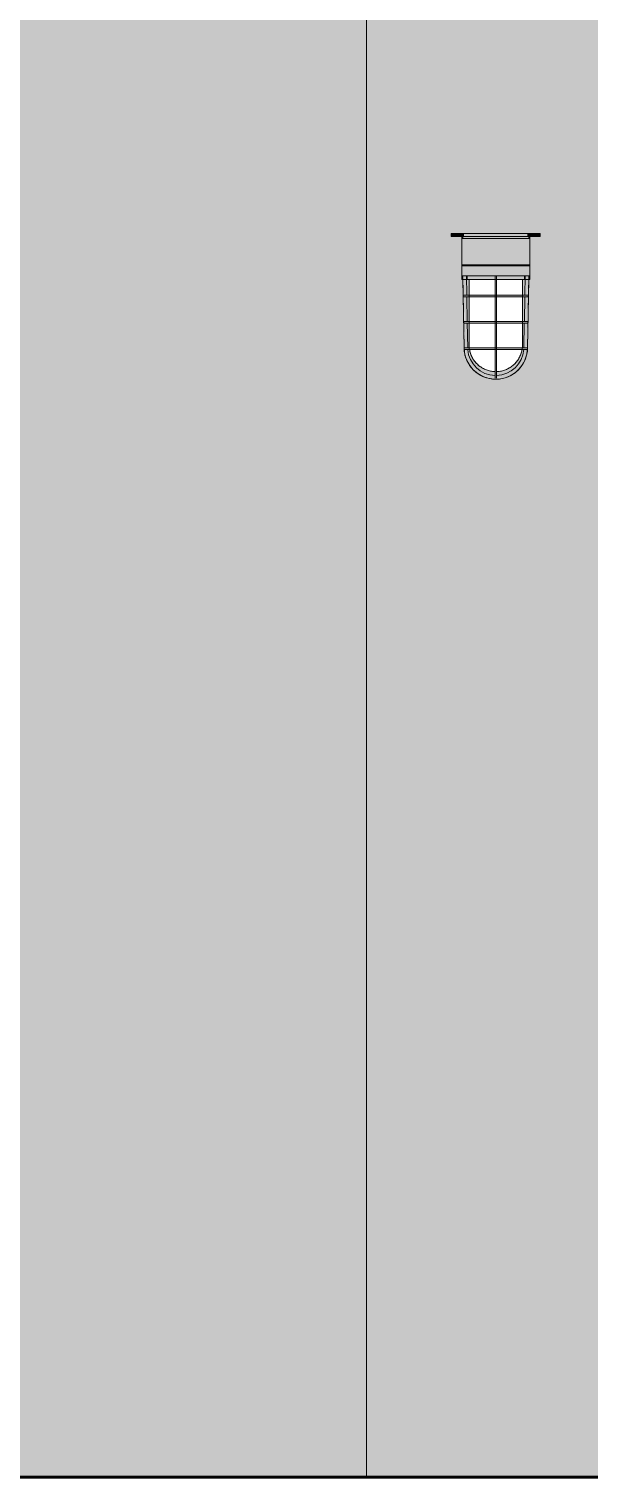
# Model space of a CAD drawing. Header units: inches. Extents: x -3547 to 1646, y 123 to 485.
# Drawn here: x -2796.6 to -2762, y 136 to 225.4 of the extents above; entities that cross this region are included whole.
import ezdxf

# ---------------------------------------------------------------- set-up
doc = ezdxf.new("R2010")
doc.units = ezdxf.units.IN
doc.header["$MEASUREMENT"] = 0
doc.linetypes.add('Grid Line 1_2_', pattern=[0.875, 0.5, -0.125, 0.125, -0.125])
for name, color, linetype, lineweight in [('0-1', 7, 'Continuous', 5), ('A-FLOR-2', 250, 'Continuous', 60), ('A-FLOR-LEVL-1', 51, 'Grid Line 1_2_', 9), ('E-LITE-EQPM', 33, 'Continuous', 9), ('I-WALL', 2, 'Continuous', 18), ('I-WALL-1', 2, 'Continuous', 5)]:
    doc.layers.add(name, color=color, linetype=linetype, lineweight=lineweight)

# ---------------------------------------------------------------- blocks, each defined once
blk = doc.blocks.new('CTR - 1st Phase - Shell_rvt-1-INTERIOR ELEVATION - CORRIDOR WEST _202_W_ - 2ND FLOOR - EAST WALL')
at = {"layer": 'A-FLOR-2'}
blk.add_line((-2448.735, 136), (-3498.932, 136), dxfattribs=at)
blk = doc.blocks.new('Lighting-Flood-Cooper-All-Pro-VT1730-LED - Lighting-Flood-Cooper-All-Pro-VT1730-LED-2281438-INTERIOR ELEVATION - CORRIDOR WEST _202_W_ - 2ND FLOOR - EAST WALL')
at = {"layer": 'E-LITE-EQPM'}
for points in [[(-2770.281, 212.562), (-2770.281, 212.75), (-2770.472, 212.75), (-2770.457, 212.562), (-2770.338, 212.562)], [(-2770.281, 212.562), (-2770.072, 212.562), (-2770.072, 212.75), (-2770.281, 212.75)], [(-2769.824, 212.562), (-2769.709, 212.562), (-2769.724, 212.75), (-2770.072, 212.75), (-2770.072, 212.562), (-2769.927, 212.562)], [(-2765.967, 212.562), (-2765.738, 212.562), (-2765.749, 212.75), (-2769.709, 212.75), (-2769.699, 212.562), (-2766.056, 212.562)], [(-2765.738, 212.562), (-2765.375, 212.562), (-2765.375, 212.75), (-2765.738, 212.75)], [(-2765.273, 212.562), (-2765.167, 212.562), (-2765.167, 212.75), (-2765.375, 212.75), (-2765.375, 212.562)], [(-2764.976, 212.562), (-2764.99, 212.75), (-2765.167, 212.75), (-2765.167, 212.562), (-2764.99, 212.562)], [(-2769.824, 210.812), (-2765.624, 210.812), (-2765.624, 212.437), (-2769.824, 212.437), (-2769.824, 211.276)], [(-2766.056, 212.437), (-2765.686, 212.437), (-2765.686, 212.562), (-2769.761, 212.562), (-2769.761, 212.437), (-2766.123, 212.437)], [(-2769.72, 210.125), (-2765.624, 210.125), (-2765.624, 210.75), (-2769.824, 210.75), (-2769.824, 210.125)], [(-2765.86, 210.75), (-2765.655, 210.75), (-2765.655, 210.812), (-2769.792, 210.812), (-2769.792, 210.75), (-2766.056, 210.75)], [(-2769.683, 205.678), (-2769.639, 205.69), (-2769.738, 210.125), (-2769.76, 210.125), (-2769.707, 207.069), (-2769.7, 206.627), (-2769.683, 205.679)], [(-2765.765, 205.678), (-2765.717, 208.652), (-2765.703, 209.176), (-2765.7, 210.125), (-2765.731, 210.125), (-2765.787, 205.679), (-2765.77, 205.679)], [(-2769.457, 207.221), (-2767.771, 207.242), (-2767.756, 207.257), (-2767.724, 207.265), (-2767.677, 207.245), (-2767.677, 207.221), (-2765.763, 207.24), (-2765.79, 207.315), (-2767.677, 207.294), (-2767.724, 207.27), (-2767.764, 207.289), (-2767.771, 207.315), (-2769.67, 207.311), (-2769.684, 207.24), (-2769.475, 207.221)], [(-2767.668, 203.752), (-2767.613, 203.765), (-2767.408, 203.776), (-2766.866, 203.952), (-2766.541, 204.158), (-2766.375, 204.289), (-2766.056, 204.682), (-2765.897, 205.022), (-2765.842, 205.157), (-2765.787, 205.449), (-2765.79, 205.679), (-2765.798, 205.664), (-2765.816, 205.613), (-2765.827, 205.606), (-2766.034, 204.828), (-2766.541, 204.206), (-2767.302, 203.844), (-2767.706, 203.826), (-2767.706, 203.77), (-2767.733, 203.776), (-2767.771, 203.844), (-2768.145, 203.844), (-2768.907, 204.206), (-2769.439, 204.86), (-2769.641, 205.613), (-2769.652, 205.626), (-2769.67, 205.679), (-2769.677, 205.679), (-2769.632, 205.283), (-2769.606, 205.157), (-2769.381, 204.662), (-2769.135, 204.363), (-2768.977, 204.206), (-2768.526, 203.925), (-2768.109, 203.797), (-2767.925, 203.762), (-2767.689, 203.753)], [(-2769.543, 205.596), (-2767.77, 205.6), (-2767.747, 205.639), (-2767.699, 205.637), (-2767.681, 205.624), (-2767.677, 205.596), (-2765.794, 205.615), (-2765.821, 205.69), (-2767.682, 205.67), (-2767.731, 205.645), (-2767.758, 205.673), (-2767.771, 205.69), (-2769.647, 205.669), (-2769.65, 205.615), (-2769.564, 205.6)]]:
    blk.add_hatch(color=256, dxfattribs=at).paths.add_polyline_path(points, flags=0)
h = blk.add_hatch(color=256, dxfattribs=at)
h.paths.add_polyline_path([(-2767.771, 203.844), (-2767.781, 203.994), (-2768.593, 204.217), (-2769.224, 204.86), (-2769.455, 205.596), (-2769.619, 205.596), (-2769.439, 204.86), (-2768.906, 204.206), (-2768.109, 203.844)], flags=0)
h.paths.add_polyline_path([(-2767.302, 203.844), (-2766.541, 204.206), (-2766.009, 204.86), (-2765.825, 205.612), (-2766.015, 205.594), (-2766.232, 204.828), (-2766.866, 204.206), (-2767.677, 203.991), (-2767.677, 203.844)], flags=0)
h.paths.add_polyline_path([(-2765.809, 205.686), (-2765.781, 207.237), (-2765.924, 207.221), (-2765.963, 207.221), (-2765.99, 205.69), (-2765.809, 205.686)], flags=0)
h.paths.add_polyline_path([(-2769.639, 205.686), (-2769.555, 205.69), (-2769.458, 205.69), (-2769.484, 207.221), (-2769.666, 207.221), (-2769.639, 205.69)], flags=0)
h.paths.add_polyline_path([(-2765.78, 207.312), (-2765.753, 208.861), (-2765.898, 208.846), (-2765.935, 208.846), (-2765.962, 207.315), (-2765.79, 207.315)], flags=0)
h.paths.add_polyline_path([(-2769.667, 207.312), (-2769.585, 207.315), (-2769.486, 207.321), (-2769.513, 208.846), (-2769.694, 208.846), (-2769.667, 207.315)], flags=0)
h.paths.add_polyline_path([(-2765.752, 208.937), (-2765.731, 210.125), (-2765.913, 210.125), (-2765.933, 208.94), (-2765.762, 208.94)], flags=0)
h.paths.add_polyline_path([(-2769.696, 208.937), (-2769.613, 208.94), (-2769.514, 208.94), (-2769.535, 210.125), (-2769.716, 210.125), (-2769.696, 208.94)], flags=0)
h = blk.add_hatch(color=256, dxfattribs=at)
h.paths.add_polyline_path([(-2769.374, 209.899), (-2767.768, 209.899), (-2767.771, 210.125), (-2769.492, 210.125), (-2769.492, 209.899), (-2769.457, 209.899)], flags=0)
h.paths.add_polyline_path([(-2765.99, 209.899), (-2765.956, 209.899), (-2765.956, 210.125), (-2767.688, 210.107), (-2767.677, 209.899), (-2766.056, 209.899)], flags=0)
h = blk.add_hatch(color=256, dxfattribs=at)
h.paths.add_polyline_path([(-2767.724, 205.678), (-2767.688, 205.69), (-2767.677, 206.235), (-2767.696, 207.261), (-2767.74, 207.265), (-2767.771, 207.242), (-2767.75, 205.679), (-2767.729, 205.678)], flags=0)
h.paths.add_polyline_path([(-2767.733, 207.27), (-2767.684, 207.286), (-2767.677, 207.321), (-2767.699, 208.89), (-2767.691, 208.906), (-2767.677, 208.94), (-2767.697, 210.125), (-2767.759, 210.125), (-2767.771, 209.36), (-2767.751, 208.905), (-2767.754, 208.881), (-2767.771, 208.846), (-2767.749, 207.274), (-2767.74, 207.272)], flags=0)
h = blk.add_hatch(color=256, dxfattribs=at)
h.paths.add_polyline_path([(-2769.49, 208.846), (-2767.771, 208.85), (-2767.752, 208.882), (-2767.751, 208.905), (-2767.771, 208.94), (-2769.703, 208.925), (-2769.712, 208.864), (-2769.5, 208.846)], flags=0)
h.paths.add_polyline_path([(-2766.056, 208.846), (-2765.735, 208.864), (-2765.762, 208.94), (-2767.677, 208.919), (-2767.69, 208.882), (-2767.616, 208.846), (-2766.074, 208.846)], flags=0)
h = blk.add_hatch(color=256, dxfattribs=at)
h.paths.add_polyline_path([(-2767.729, 203.762), (-2767.689, 203.776), (-2767.691, 203.835), (-2767.677, 203.844), (-2767.697, 205.636), (-2767.749, 205.639), (-2767.756, 205.631), (-2767.77, 205.596), (-2767.771, 203.844), (-2767.748, 203.826), (-2767.729, 203.764)], flags=0)
h.paths.add_polyline_path([(-2767.724, 205.644), (-2767.682, 205.673), (-2767.697, 205.679), (-2767.758, 205.659), (-2767.724, 205.645)], flags=0)
for p, q in [((-2770.474, 212.75), (-2770.474, 212.562)), ((-2770.472, 212.75), (-2770.281, 212.75)), ((-2770.281, 212.75), (-2770.072, 212.75)), ((-2770.281, 212.562), (-2770.281, 212.75)), ((-2770.072, 212.75), (-2769.709, 212.75)), ((-2765.624, 212.75), (-2769.824, 212.75)), ((-2769.824, 212.75), (-2769.824, 209.899)), ((-2769.709, 212.75), (-2765.738, 212.75)), ((-2769.709, 212.562), (-2769.709, 212.75)), ((-2765.738, 212.75), (-2765.375, 212.75)), ((-2765.738, 212.75), (-2765.738, 212.562)), ((-2765.624, 209.899), (-2765.624, 212.75)), ((-2765.375, 212.75), (-2765.167, 212.75)), ((-2765.167, 212.75), (-2764.976, 212.75)), ((-2765.167, 212.562), (-2765.167, 212.75)), ((-2764.974, 212.562), (-2764.974, 212.75)), ((-2770.281, 212.562), (-2770.472, 212.562)), ((-2770.072, 212.562), (-2770.281, 212.562)), ((-2769.709, 212.562), (-2770.072, 212.562)), ((-2769.824, 212.437), (-2769.824, 210.812)), ((-2769.824, 212.437), (-2765.624, 212.437)), ((-2769.761, 212.562), (-2769.761, 212.437)), ((-2765.738, 212.562), (-2769.709, 212.562)), ((-2765.375, 212.562), (-2765.738, 212.562)), ((-2765.686, 212.437), (-2765.686, 212.562)), ((-2765.624, 210.812), (-2765.624, 212.437)), ((-2765.167, 212.562), (-2765.375, 212.562)), ((-2764.976, 212.562), (-2765.167, 212.562)), ((-2769.824, 210.812), (-2765.624, 210.812)), ((-2769.824, 210.75), (-2769.824, 210.125)), ((-2769.824, 210.75), (-2765.624, 210.75)), ((-2769.824, 210.125), (-2765.624, 210.125)), ((-2769.792, 210.812), (-2769.792, 210.75)), ((-2769.763, 210.125), (-2769.686, 205.678)), ((-2769.514, 208.94), (-2769.535, 210.125)), ((-2769.492, 210.125), (-2769.492, 209.899)), ((-2767.771, 210.126), (-2767.771, 205.679)), ((-2767.677, 205.679), (-2767.677, 210.126)), ((-2765.956, 209.899), (-2765.956, 210.125)), ((-2765.933, 208.94), (-2765.913, 210.125)), ((-2765.762, 205.678), (-2765.684, 210.125)), ((-2765.655, 210.75), (-2765.655, 210.812)), ((-2765.624, 210.125), (-2765.624, 210.75)), ((-2769.824, 209.899), (-2765.624, 209.899)), ((-2769.759, 209.899), (-2769.686, 205.681)), ((-2769.492, 209.899), (-2767.769, 209.899)), ((-2769.374, 209.899), (-2769.374, 205.871)), ((-2767.679, 209.899), (-2765.956, 209.899)), ((-2766.074, 205.871), (-2766.074, 209.899)), ((-2765.688, 209.899), (-2765.762, 205.681)), ((-2769.486, 207.321), (-2769.513, 208.846)), ((-2765.961, 207.321), (-2765.935, 208.855)), ((-2765.903, 208.846), (-2765.876, 208.846)), ((-2769.457, 205.686), (-2769.484, 207.224)), ((-2765.99, 205.686), (-2765.963, 207.23)), ((-2765.922, 207.221), (-2765.903, 207.221)), ((-2767.677, 205.303), (-2767.677, 205.596)), ((-2765.951, 205.596), (-2765.931, 205.596)), ((-2767.771, 203.991), (-2767.771, 204.206)), ((-2767.771, 203.844), (-2767.771, 203.978)), ((-2767.677, 204.206), (-2767.677, 203.991)), ((-2767.677, 203.978), (-2767.677, 203.844))]:
    blk.add_line(p, q, dxfattribs=at)
at = {"layer": 'E-LITE-EQPM', "flags": 128}
for points in [[(-2769.696, 208.846), (-2769.698, 208.846), (-2769.699, 208.846), (-2769.701, 208.846), (-2769.703, 208.846), (-2769.705, 208.847), (-2769.707, 208.847), (-2769.709, 208.848), (-2769.71, 208.848), (-2769.712, 208.849), (-2769.714, 208.85), (-2769.716, 208.85), (-2769.717, 208.851), (-2769.719, 208.852), (-2769.721, 208.853), (-2769.722, 208.854), (-2769.724, 208.855), (-2769.725, 208.856), (-2769.727, 208.858), (-2769.728, 208.859), (-2769.729, 208.86), (-2769.731, 208.861), (-2769.732, 208.863), (-2769.733, 208.864), (-2769.734, 208.866), (-2769.735, 208.867), (-2769.736, 208.869), (-2769.737, 208.871), (-2769.738, 208.872), (-2769.739, 208.874), (-2769.739, 208.876), (-2769.74, 208.878), (-2769.741, 208.879), (-2769.741, 208.881), (-2769.742, 208.883), (-2769.742, 208.885), (-2769.742, 208.887), (-2769.742, 208.889), (-2769.743, 208.89), (-2769.743, 208.892), (-2769.743, 208.894), (-2769.742, 208.896), (-2769.742, 208.898), (-2769.742, 208.9), (-2769.742, 208.902), (-2769.741, 208.903), (-2769.741, 208.905), (-2769.74, 208.907), (-2769.74, 208.909), (-2769.739, 208.911), (-2769.738, 208.912), (-2769.738, 208.914), (-2769.737, 208.916), (-2769.736, 208.917), (-2769.735, 208.919), (-2769.734, 208.92), (-2769.732, 208.922), (-2769.731, 208.923), (-2769.73, 208.925), (-2769.729, 208.926), (-2769.727, 208.927), (-2769.726, 208.929), (-2769.724, 208.93), (-2769.723, 208.931), (-2769.721, 208.932), (-2769.72, 208.933), (-2769.718, 208.934), (-2769.717, 208.935), (-2769.715, 208.936), (-2769.713, 208.936), (-2769.711, 208.937), (-2769.71, 208.938), (-2769.708, 208.938), (-2769.706, 208.938), (-2769.704, 208.939), (-2769.702, 208.939), (-2769.7, 208.939), (-2769.699, 208.94), (-2769.697, 208.94), (-2769.696, 208.94)], [(-2769.696, 208.94), (-2769.694, 208.94), (-2769.689, 208.94), (-2769.682, 208.94), (-2769.671, 208.94), (-2769.656, 208.94), (-2769.639, 208.94)], [(-2765.752, 208.94), (-2765.753, 208.94), (-2765.758, 208.94), (-2765.766, 208.94), (-2765.777, 208.94), (-2765.791, 208.94), (-2765.808, 208.94), (-2765.829, 208.94), (-2765.852, 208.94), (-2765.878, 208.94), (-2765.907, 208.94), (-2765.94, 208.94), (-2765.975, 208.94), (-2766.012, 208.94), (-2766.053, 208.94), (-2766.096, 208.94), (-2766.142, 208.94), (-2766.19, 208.94), (-2766.241, 208.94), (-2766.294, 208.94), (-2766.35, 208.94), (-2766.408, 208.94), (-2766.467, 208.94), (-2766.529, 208.94), (-2766.593, 208.94), (-2766.658, 208.94), (-2766.725, 208.94), (-2766.794, 208.94), (-2766.865, 208.94), (-2766.936, 208.94), (-2767.009, 208.94), (-2767.083, 208.94), (-2767.158, 208.94), (-2767.234, 208.94), (-2767.311, 208.94), (-2767.389, 208.94), (-2767.467, 208.94), (-2767.545, 208.94), (-2767.624, 208.94), (-2767.702, 208.94), (-2767.781, 208.94), (-2767.86, 208.94), (-2767.939, 208.94), (-2768.017, 208.94), (-2768.095, 208.94), (-2768.172, 208.94), (-2768.248, 208.94), (-2768.324, 208.94), (-2768.398, 208.94), (-2768.472, 208.94), (-2768.544, 208.94), (-2768.615, 208.94), (-2768.685, 208.94), (-2768.753, 208.94), (-2768.82, 208.94), (-2768.884, 208.94), (-2768.947, 208.94), (-2769.008, 208.94), (-2769.067, 208.94), (-2769.123, 208.94), (-2769.178, 208.94), (-2769.23, 208.94), (-2769.28, 208.94), (-2769.327, 208.94), (-2769.371, 208.94), (-2769.413, 208.94), (-2769.453, 208.94), (-2769.489, 208.94), (-2769.523, 208.94), (-2769.554, 208.94), (-2769.582, 208.94), (-2769.607, 208.94), (-2769.629, 208.94), (-2769.647, 208.94), (-2769.663, 208.94), (-2769.676, 208.94), (-2769.686, 208.94), (-2769.692, 208.94), (-2769.695, 208.94), (-2769.696, 208.94)], [(-2769.629, 208.846), (-2769.647, 208.846), (-2769.663, 208.846), (-2769.676, 208.846), (-2769.686, 208.846), (-2769.692, 208.846), (-2769.695, 208.846), (-2769.696, 208.846)], [(-2769.696, 208.846), (-2769.694, 208.846), (-2769.689, 208.846), (-2769.682, 208.846), (-2769.671, 208.846), (-2769.656, 208.846), (-2769.639, 208.846), (-2769.619, 208.846), (-2769.596, 208.846), (-2769.569, 208.846), (-2769.54, 208.846), (-2769.508, 208.846), (-2769.473, 208.846), (-2769.435, 208.846), (-2769.394, 208.846), (-2769.351, 208.846), (-2769.305, 208.846), (-2769.257, 208.846), (-2769.206, 208.846), (-2769.153, 208.846), (-2769.098, 208.846), (-2769.04, 208.846), (-2768.98, 208.846), (-2768.918, 208.846), (-2768.855, 208.846), (-2768.789, 208.846), (-2768.722, 208.846), (-2768.653, 208.846), (-2768.583, 208.846), (-2768.511, 208.846), (-2768.438, 208.846), (-2768.364, 208.846), (-2768.289, 208.846), (-2768.213, 208.846), (-2768.136, 208.846), (-2768.059, 208.846), (-2767.981, 208.846), (-2767.903, 208.846), (-2767.824, 208.846), (-2767.745, 208.846), (-2767.666, 208.846), (-2767.587, 208.846), (-2767.509, 208.846), (-2767.431, 208.846), (-2767.353, 208.846), (-2767.276, 208.846), (-2767.199, 208.846), (-2767.124, 208.846), (-2767.049, 208.846), (-2766.975, 208.846), (-2766.903, 208.846), (-2766.832, 208.846), (-2766.762, 208.846), (-2766.694, 208.846), (-2766.628, 208.846), (-2766.563, 208.846), (-2766.5, 208.846), (-2766.44, 208.846), (-2766.381, 208.846), (-2766.324, 208.846), (-2766.27, 208.846), (-2766.218, 208.846), (-2766.168, 208.846), (-2766.121, 208.846), (-2766.076, 208.846), (-2766.034, 208.846), (-2765.995, 208.846), (-2765.958, 208.846), (-2765.924, 208.846), (-2765.894, 208.846), (-2765.866, 208.846), (-2765.841, 208.846), (-2765.819, 208.846), (-2765.8, 208.846), (-2765.784, 208.846), (-2765.772, 208.846), (-2765.762, 208.846), (-2765.756, 208.846), (-2765.752, 208.846), (-2765.752, 208.846)], [(-2765.752, 208.846), (-2765.753, 208.846), (-2765.758, 208.846), (-2765.766, 208.846), (-2765.777, 208.846), (-2765.791, 208.846), (-2765.808, 208.846), (-2765.829, 208.846)], [(-2765.819, 208.94), (-2765.8, 208.94), (-2765.784, 208.94), (-2765.772, 208.94), (-2765.762, 208.94), (-2765.756, 208.94), (-2765.752, 208.94), (-2765.752, 208.94)], [(-2765.752, 208.94), (-2765.75, 208.94), (-2765.748, 208.939), (-2765.746, 208.939), (-2765.744, 208.939), (-2765.742, 208.939), (-2765.741, 208.938), (-2765.739, 208.938), (-2765.737, 208.937), (-2765.735, 208.937), (-2765.734, 208.936), (-2765.732, 208.935), (-2765.73, 208.934), (-2765.728, 208.933), (-2765.727, 208.932), (-2765.725, 208.931), (-2765.724, 208.93), (-2765.722, 208.929), (-2765.721, 208.928), (-2765.719, 208.927), (-2765.718, 208.925), (-2765.717, 208.924), (-2765.716, 208.923), (-2765.714, 208.921), (-2765.713, 208.92), (-2765.712, 208.918), (-2765.711, 208.916), (-2765.71, 208.915), (-2765.71, 208.913), (-2765.709, 208.911), (-2765.708, 208.91), (-2765.707, 208.908), (-2765.707, 208.906), (-2765.706, 208.904), (-2765.706, 208.903), (-2765.706, 208.901), (-2765.705, 208.899), (-2765.705, 208.897), (-2765.705, 208.895), (-2765.705, 208.893), (-2765.705, 208.891), (-2765.705, 208.89), (-2765.705, 208.888), (-2765.705, 208.886), (-2765.706, 208.884), (-2765.706, 208.882), (-2765.707, 208.88), (-2765.707, 208.878), (-2765.708, 208.877), (-2765.708, 208.875), (-2765.709, 208.873), (-2765.71, 208.872), (-2765.711, 208.87), (-2765.712, 208.868), (-2765.713, 208.867), (-2765.714, 208.865), (-2765.715, 208.864), (-2765.716, 208.862), (-2765.717, 208.861), (-2765.719, 208.859), (-2765.72, 208.858), (-2765.722, 208.857), (-2765.723, 208.856), (-2765.724, 208.855), (-2765.726, 208.854), (-2765.728, 208.853), (-2765.729, 208.852), (-2765.731, 208.851), (-2765.733, 208.85), (-2765.734, 208.849), (-2765.736, 208.849), (-2765.738, 208.848), (-2765.74, 208.847), (-2765.741, 208.847), (-2765.743, 208.847), (-2765.745, 208.846), (-2765.747, 208.846), (-2765.749, 208.846), (-2765.751, 208.846), (-2765.752, 208.846)], [(-2769.668, 207.221), (-2769.67, 207.221), (-2769.672, 207.221), (-2769.673, 207.221), (-2769.675, 207.221), (-2769.677, 207.222), (-2769.679, 207.222), (-2769.681, 207.223), (-2769.683, 207.223), (-2769.684, 207.224), (-2769.686, 207.225), (-2769.688, 207.225), (-2769.69, 207.226), (-2769.691, 207.227), (-2769.693, 207.228), (-2769.694, 207.229), (-2769.696, 207.23), (-2769.697, 207.231), (-2769.699, 207.233), (-2769.7, 207.234), (-2769.702, 207.235), (-2769.703, 207.236), (-2769.704, 207.238), (-2769.705, 207.239), (-2769.706, 207.241), (-2769.707, 207.242), (-2769.708, 207.244), (-2769.709, 207.246), (-2769.71, 207.247), (-2769.711, 207.249), (-2769.712, 207.251), (-2769.712, 207.253), (-2769.713, 207.254), (-2769.713, 207.256), (-2769.714, 207.258), (-2769.714, 207.26), (-2769.714, 207.262), (-2769.715, 207.264), (-2769.715, 207.265), (-2769.715, 207.267), (-2769.715, 207.269), (-2769.715, 207.271), (-2769.714, 207.273), (-2769.714, 207.275), (-2769.714, 207.277), (-2769.714, 207.278), (-2769.713, 207.28), (-2769.713, 207.282), (-2769.712, 207.284), (-2769.711, 207.286), (-2769.711, 207.287), (-2769.71, 207.289), (-2769.709, 207.291), (-2769.708, 207.292), (-2769.707, 207.294), (-2769.706, 207.295), (-2769.705, 207.297), (-2769.703, 207.298), (-2769.702, 207.3), (-2769.701, 207.301), (-2769.7, 207.302), (-2769.698, 207.304), (-2769.697, 207.305), (-2769.695, 207.306), (-2769.694, 207.307), (-2769.692, 207.308), (-2769.69, 207.309), (-2769.689, 207.31), (-2769.687, 207.311), (-2769.685, 207.311), (-2769.684, 207.312), (-2769.682, 207.313), (-2769.68, 207.313), (-2769.678, 207.313), (-2769.676, 207.314), (-2769.675, 207.314), (-2769.673, 207.314), (-2769.671, 207.315), (-2769.669, 207.315), (-2769.668, 207.315)], [(-2769.668, 207.315), (-2769.666, 207.315), (-2769.662, 207.315), (-2769.654, 207.315), (-2769.643, 207.315), (-2769.629, 207.315), (-2769.612, 207.315), (-2769.592, 207.315)], [(-2765.78, 207.315), (-2765.781, 207.315), (-2765.786, 207.315), (-2765.794, 207.315), (-2765.804, 207.315), (-2765.818, 207.315), (-2765.835, 207.315), (-2765.855, 207.315), (-2765.878, 207.315), (-2765.904, 207.315), (-2765.933, 207.315), (-2765.965, 207.315), (-2765.999, 207.315), (-2766.037, 207.315), (-2766.077, 207.315), (-2766.119, 207.315), (-2766.164, 207.315), (-2766.212, 207.315), (-2766.262, 207.315), (-2766.315, 207.315), (-2766.369, 207.315), (-2766.426, 207.315), (-2766.485, 207.315), (-2766.546, 207.315), (-2766.609, 207.315), (-2766.673, 207.315), (-2766.74, 207.315), (-2766.807, 207.315), (-2766.877, 207.315), (-2766.947, 207.315), (-2767.019, 207.315), (-2767.092, 207.315), (-2767.166, 207.315), (-2767.241, 207.315), (-2767.317, 207.315), (-2767.393, 207.315), (-2767.47, 207.315), (-2767.547, 207.315), (-2767.625, 207.315), (-2767.703, 207.315), (-2767.781, 207.315), (-2767.858, 207.315), (-2767.936, 207.315), (-2768.013, 207.315), (-2768.089, 207.315), (-2768.165, 207.315), (-2768.241, 207.315), (-2768.315, 207.315), (-2768.389, 207.315), (-2768.461, 207.315), (-2768.533, 207.315), (-2768.603, 207.315), (-2768.671, 207.315), (-2768.739, 207.315), (-2768.804, 207.315), (-2768.868, 207.315), (-2768.93, 207.315), (-2768.99, 207.315), (-2769.048, 207.315), (-2769.104, 207.315), (-2769.157, 207.315), (-2769.209, 207.315), (-2769.258, 207.315), (-2769.304, 207.315), (-2769.348, 207.315), (-2769.39, 207.315), (-2769.428, 207.315), (-2769.464, 207.315), (-2769.498, 207.315), (-2769.528, 207.315), (-2769.556, 207.315), (-2769.58, 207.315), (-2769.602, 207.315), (-2769.62, 207.315), (-2769.636, 207.315), (-2769.648, 207.315), (-2769.658, 207.315), (-2769.664, 207.315), (-2769.667, 207.315), (-2769.668, 207.315)], [(-2769.602, 207.221), (-2769.62, 207.221), (-2769.636, 207.221), (-2769.648, 207.221), (-2769.658, 207.221), (-2769.664, 207.221), (-2769.667, 207.221), (-2769.668, 207.221)], [(-2769.668, 207.221), (-2769.666, 207.221), (-2769.662, 207.221), (-2769.654, 207.221), (-2769.643, 207.221), (-2769.629, 207.221), (-2769.612, 207.221), (-2769.592, 207.221), (-2769.569, 207.221), (-2769.543, 207.221), (-2769.514, 207.221), (-2769.483, 207.221), (-2769.448, 207.221), (-2769.411, 207.221), (-2769.371, 207.221), (-2769.328, 207.221), (-2769.283, 207.221), (-2769.235, 207.221), (-2769.185, 207.221), (-2769.133, 207.221), (-2769.078, 207.221), (-2769.021, 207.221), (-2768.962, 207.221), (-2768.902, 207.221), (-2768.839, 207.221), (-2768.774, 207.221), (-2768.708, 207.221), (-2768.64, 207.221), (-2768.571, 207.221), (-2768.5, 207.221), (-2768.428, 207.221), (-2768.355, 207.221), (-2768.281, 207.221), (-2768.206, 207.221), (-2768.131, 207.221), (-2768.054, 207.221), (-2767.977, 207.221), (-2767.9, 207.221), (-2767.822, 207.221), (-2767.745, 207.221), (-2767.667, 207.221), (-2767.589, 207.221), (-2767.512, 207.221), (-2767.435, 207.221), (-2767.358, 207.221), (-2767.282, 207.221), (-2767.207, 207.221), (-2767.132, 207.221), (-2767.059, 207.221), (-2766.986, 207.221), (-2766.915, 207.221), (-2766.845, 207.221), (-2766.776, 207.221), (-2766.709, 207.221), (-2766.643, 207.221), (-2766.58, 207.221), (-2766.518, 207.221), (-2766.458, 207.221), (-2766.4, 207.221), (-2766.344, 207.221), (-2766.29, 207.221), (-2766.239, 207.221), (-2766.19, 207.221), (-2766.143, 207.221), (-2766.099, 207.221), (-2766.058, 207.221), (-2766.019, 207.221), (-2765.983, 207.221), (-2765.95, 207.221), (-2765.919, 207.221), (-2765.892, 207.221), (-2765.867, 207.221), (-2765.846, 207.221), (-2765.827, 207.221), (-2765.812, 207.221), (-2765.799, 207.221), (-2765.79, 207.221), (-2765.783, 207.221), (-2765.78, 207.221), (-2765.78, 207.221)], [(-2765.78, 207.221), (-2765.781, 207.221), (-2765.786, 207.221), (-2765.794, 207.221), (-2765.804, 207.221), (-2765.818, 207.221), (-2765.835, 207.221), (-2765.855, 207.221)], [(-2765.846, 207.315), (-2765.827, 207.315), (-2765.812, 207.315), (-2765.799, 207.315), (-2765.79, 207.315), (-2765.783, 207.315), (-2765.78, 207.315), (-2765.78, 207.315)], [(-2765.78, 207.315), (-2765.778, 207.315), (-2765.776, 207.314), (-2765.774, 207.314), (-2765.772, 207.314), (-2765.77, 207.314), (-2765.768, 207.313), (-2765.767, 207.313), (-2765.765, 207.312), (-2765.763, 207.312), (-2765.761, 207.311), (-2765.76, 207.31), (-2765.758, 207.309), (-2765.756, 207.308), (-2765.755, 207.307), (-2765.753, 207.306), (-2765.752, 207.305), (-2765.75, 207.304), (-2765.749, 207.303), (-2765.747, 207.302), (-2765.746, 207.3), (-2765.745, 207.299), (-2765.743, 207.298), (-2765.742, 207.296), (-2765.741, 207.295), (-2765.74, 207.293), (-2765.739, 207.291), (-2765.738, 207.29), (-2765.737, 207.288), (-2765.737, 207.286), (-2765.736, 207.285), (-2765.735, 207.283), (-2765.735, 207.281), (-2765.734, 207.279), (-2765.734, 207.278), (-2765.733, 207.276), (-2765.733, 207.274), (-2765.733, 207.272), (-2765.733, 207.27), (-2765.733, 207.268), (-2765.733, 207.266), (-2765.733, 207.265), (-2765.733, 207.263), (-2765.733, 207.261), (-2765.734, 207.259), (-2765.734, 207.257), (-2765.734, 207.255), (-2765.735, 207.253), (-2765.736, 207.252), (-2765.736, 207.25), (-2765.737, 207.248), (-2765.738, 207.247), (-2765.739, 207.245), (-2765.74, 207.243), (-2765.741, 207.242), (-2765.742, 207.24), (-2765.743, 207.239), (-2765.744, 207.237), (-2765.745, 207.236), (-2765.747, 207.234), (-2765.748, 207.233), (-2765.749, 207.232), (-2765.751, 207.231), (-2765.752, 207.23), (-2765.754, 207.229), (-2765.755, 207.228), (-2765.757, 207.227), (-2765.759, 207.226), (-2765.76, 207.225), (-2765.762, 207.224), (-2765.764, 207.224), (-2765.766, 207.223), (-2765.767, 207.222), (-2765.769, 207.222), (-2765.771, 207.222), (-2765.773, 207.221), (-2765.775, 207.221), (-2765.777, 207.221), (-2765.779, 207.221), (-2765.78, 207.221)], [(-2765.762, 205.678), (-2765.8, 205.328), (-2765.899, 204.99), (-2766.058, 204.675), (-2766.271, 204.394), (-2766.53, 204.155), (-2766.828, 203.967), (-2767.155, 203.835), (-2767.5, 203.763), (-2767.852, 203.755), (-2768.2, 203.809), (-2768.533, 203.925), (-2768.84, 204.099), (-2769.111, 204.325), (-2769.337, 204.595), (-2769.511, 204.902), (-2769.627, 205.234), (-2769.686, 205.678)], [(-2769.637, 205.596), (-2769.639, 205.596), (-2769.641, 205.596), (-2769.643, 205.596), (-2769.645, 205.596), (-2769.647, 205.597), (-2769.648, 205.597), (-2769.65, 205.598), (-2769.652, 205.598), (-2769.654, 205.599), (-2769.656, 205.6), (-2769.657, 205.6), (-2769.659, 205.601), (-2769.661, 205.602), (-2769.662, 205.603), (-2769.664, 205.604), (-2769.665, 205.605), (-2769.667, 205.606), (-2769.668, 205.608), (-2769.67, 205.609), (-2769.671, 205.61), (-2769.672, 205.611), (-2769.673, 205.613), (-2769.675, 205.614), (-2769.676, 205.616), (-2769.677, 205.617), (-2769.678, 205.619), (-2769.679, 205.621), (-2769.679, 205.622), (-2769.68, 205.624), (-2769.681, 205.626), (-2769.682, 205.628), (-2769.682, 205.629), (-2769.683, 205.631), (-2769.683, 205.633), (-2769.683, 205.635), (-2769.684, 205.637), (-2769.684, 205.639), (-2769.684, 205.64), (-2769.684, 205.642), (-2769.684, 205.644), (-2769.684, 205.646), (-2769.684, 205.648), (-2769.684, 205.65), (-2769.683, 205.652), (-2769.683, 205.653), (-2769.682, 205.655), (-2769.682, 205.657), (-2769.681, 205.659), (-2769.681, 205.661), (-2769.68, 205.662), (-2769.679, 205.664), (-2769.678, 205.666), (-2769.677, 205.667), (-2769.676, 205.669), (-2769.675, 205.67), (-2769.674, 205.672), (-2769.673, 205.673), (-2769.672, 205.675), (-2769.67, 205.676), (-2769.669, 205.677), (-2769.668, 205.679), (-2769.666, 205.68), (-2769.665, 205.681), (-2769.663, 205.682), (-2769.661, 205.683), (-2769.66, 205.684), (-2769.658, 205.685), (-2769.656, 205.686), (-2769.655, 205.686), (-2769.653, 205.687), (-2769.651, 205.688), (-2769.649, 205.688), (-2769.648, 205.688), (-2769.646, 205.689), (-2769.644, 205.689), (-2769.642, 205.689), (-2769.64, 205.69), (-2769.638, 205.69), (-2769.637, 205.69)], [(-2769.637, 205.69), (-2769.636, 205.69), (-2769.631, 205.69), (-2769.623, 205.69), (-2769.613, 205.69), (-2769.599, 205.69), (-2769.582, 205.69), (-2769.563, 205.69)], [(-2765.81, 205.69), (-2765.812, 205.69), (-2765.816, 205.69), (-2765.824, 205.69), (-2765.835, 205.69), (-2765.848, 205.69), (-2765.865, 205.69), (-2765.885, 205.69), (-2765.907, 205.69), (-2765.933, 205.69), (-2765.961, 205.69), (-2765.992, 205.69), (-2766.026, 205.69), (-2766.063, 205.69), (-2766.103, 205.69), (-2766.144, 205.69), (-2766.189, 205.69), (-2766.236, 205.69), (-2766.285, 205.69), (-2766.337, 205.69), (-2766.391, 205.69), (-2766.447, 205.69), (-2766.505, 205.69), (-2766.564, 205.69), (-2766.626, 205.69), (-2766.69, 205.69), (-2766.755, 205.69), (-2766.822, 205.69), (-2766.89, 205.69), (-2766.96, 205.69), (-2767.03, 205.69), (-2767.102, 205.69), (-2767.175, 205.69), (-2767.249, 205.69), (-2767.323, 205.69), (-2767.399, 205.69), (-2767.474, 205.69), (-2767.55, 205.69), (-2767.627, 205.69), (-2767.703, 205.69), (-2767.78, 205.69), (-2767.856, 205.69), (-2767.932, 205.69), (-2768.008, 205.69), (-2768.084, 205.69), (-2768.158, 205.69), (-2768.233, 205.69), (-2768.306, 205.69), (-2768.378, 205.69), (-2768.45, 205.69), (-2768.52, 205.69), (-2768.589, 205.69), (-2768.657, 205.69), (-2768.723, 205.69), (-2768.787, 205.69), (-2768.85, 205.69), (-2768.911, 205.69), (-2768.97, 205.69), (-2769.027, 205.69), (-2769.082, 205.69), (-2769.135, 205.69), (-2769.185, 205.69), (-2769.234, 205.69), (-2769.279, 205.69), (-2769.323, 205.69), (-2769.363, 205.69), (-2769.402, 205.69), (-2769.437, 205.69), (-2769.47, 205.69), (-2769.5, 205.69), (-2769.527, 205.69), (-2769.551, 205.69), (-2769.572, 205.69), (-2769.59, 205.69), (-2769.606, 205.69), (-2769.618, 205.69), (-2769.627, 205.69), (-2769.634, 205.69), (-2769.637, 205.69), (-2769.637, 205.69)], [(-2769.572, 205.596), (-2769.59, 205.596), (-2769.606, 205.596), (-2769.618, 205.596), (-2769.627, 205.596), (-2769.634, 205.596), (-2769.637, 205.596), (-2769.637, 205.596)], [(-2769.637, 205.596), (-2769.636, 205.596), (-2769.631, 205.596), (-2769.623, 205.596), (-2769.613, 205.596), (-2769.599, 205.596), (-2769.582, 205.596), (-2769.563, 205.596), (-2769.54, 205.596), (-2769.515, 205.596), (-2769.486, 205.596), (-2769.455, 205.596), (-2769.421, 205.596), (-2769.384, 205.596), (-2769.345, 205.596), (-2769.303, 205.596), (-2769.259, 205.596), (-2769.212, 205.596), (-2769.162, 205.596), (-2769.111, 205.596), (-2769.057, 205.596), (-2769.001, 205.596), (-2768.943, 205.596), (-2768.883, 205.596), (-2768.821, 205.596), (-2768.758, 205.596), (-2768.692, 205.596), (-2768.626, 205.596), (-2768.557, 205.596), (-2768.488, 205.596), (-2768.417, 205.596), (-2768.345, 205.596), (-2768.272, 205.596), (-2768.199, 205.596), (-2768.124, 205.596), (-2768.049, 205.596), (-2767.973, 205.596), (-2767.897, 205.596), (-2767.821, 205.596), (-2767.744, 205.596), (-2767.668, 205.596), (-2767.591, 205.596), (-2767.515, 205.596), (-2767.439, 205.596), (-2767.364, 205.596), (-2767.289, 205.596), (-2767.215, 205.596), (-2767.141, 205.596), (-2767.069, 205.596), (-2766.998, 205.596), (-2766.927, 205.596), (-2766.858, 205.596), (-2766.791, 205.596), (-2766.725, 205.596), (-2766.66, 205.596), (-2766.598, 205.596), (-2766.537, 205.596), (-2766.478, 205.596), (-2766.421, 205.596), (-2766.366, 205.596), (-2766.313, 205.596), (-2766.262, 205.596), (-2766.214, 205.596), (-2766.168, 205.596), (-2766.125, 205.596), (-2766.084, 205.596), (-2766.046, 205.596), (-2766.01, 205.596), (-2765.978, 205.596), (-2765.948, 205.596), (-2765.921, 205.596), (-2765.897, 205.596), (-2765.875, 205.596), (-2765.857, 205.596), (-2765.842, 205.596), (-2765.829, 205.596), (-2765.82, 205.596), (-2765.814, 205.596), (-2765.811, 205.596), (-2765.81, 205.596)], [(-2767.79, 204.222), (-2767.856, 204.226), (-2767.921, 204.233), (-2767.987, 204.242), (-2768.052, 204.254), (-2768.116, 204.268), (-2768.18, 204.285), (-2768.243, 204.305), (-2768.305, 204.327), (-2768.366, 204.351), (-2768.427, 204.378), (-2768.486, 204.408), (-2768.544, 204.439), (-2768.6, 204.473), (-2768.655, 204.509), (-2768.709, 204.548), (-2768.761, 204.588), (-2768.812, 204.631), (-2768.86, 204.675), (-2768.907, 204.722), (-2768.952, 204.77), (-2768.995, 204.82), (-2769.036, 204.871), (-2769.075, 204.925), (-2769.112, 204.98), (-2769.147, 205.036), (-2769.179, 205.093), (-2769.209, 205.152), (-2769.236, 205.212), (-2769.262, 205.273), (-2769.284, 205.335), (-2769.304, 205.398), (-2769.322, 205.462), (-2769.337, 205.526), (-2769.35, 205.591), (-2769.36, 205.656), (-2769.367, 205.721), (-2769.372, 205.787), (-2769.374, 205.853), (-2769.374, 205.871)], [(-2767.771, 205.679), (-2767.771, 204.86), (-2767.771, 204.206), (-2767.771, 203.844)], [(-2766.074, 205.871), (-2766.075, 205.805), (-2766.079, 205.739), (-2766.086, 205.674), (-2766.095, 205.608), (-2766.107, 205.543), (-2766.121, 205.479), (-2766.138, 205.415), (-2766.157, 205.352), (-2766.179, 205.29), (-2766.204, 205.229), (-2766.231, 205.168), (-2766.26, 205.109), (-2766.292, 205.051), (-2766.326, 204.995), (-2766.362, 204.939), (-2766.4, 204.886), (-2766.441, 204.834), (-2766.483, 204.783), (-2766.528, 204.734), (-2766.574, 204.687), (-2766.622, 204.642), (-2766.672, 204.599), (-2766.724, 204.558), (-2766.777, 204.519), (-2766.832, 204.483), (-2766.888, 204.448), (-2766.946, 204.416), (-2767.005, 204.386), (-2767.065, 204.358), (-2767.126, 204.333), (-2767.188, 204.311), (-2767.251, 204.29), (-2767.314, 204.273), (-2767.378, 204.258), (-2767.443, 204.245), (-2767.509, 204.235), (-2767.574, 204.228), (-2767.64, 204.223), (-2767.706, 204.221)], [(-2767.677, 203.844), (-2767.677, 204.206), (-2767.677, 204.86), (-2767.677, 205.679)], [(-2765.81, 205.596), (-2765.812, 205.596), (-2765.816, 205.596), (-2765.824, 205.596), (-2765.835, 205.596), (-2765.848, 205.596), (-2765.865, 205.596), (-2765.885, 205.596), (-2765.907, 205.596), (-2765.933, 205.596)], [(-2765.875, 205.69), (-2765.857, 205.69), (-2765.842, 205.69), (-2765.829, 205.69), (-2765.82, 205.69), (-2765.814, 205.69), (-2765.811, 205.69), (-2765.81, 205.69)], [(-2765.81, 205.69), (-2765.808, 205.69), (-2765.806, 205.689), (-2765.805, 205.689), (-2765.803, 205.689), (-2765.801, 205.689), (-2765.799, 205.688), (-2765.797, 205.688), (-2765.795, 205.687), (-2765.794, 205.687), (-2765.792, 205.686), (-2765.79, 205.685), (-2765.789, 205.684), (-2765.787, 205.683), (-2765.785, 205.682), (-2765.784, 205.681), (-2765.782, 205.68), (-2765.781, 205.679), (-2765.779, 205.678), (-2765.778, 205.677), (-2765.777, 205.675), (-2765.775, 205.674), (-2765.774, 205.673), (-2765.773, 205.671), (-2765.772, 205.67), (-2765.771, 205.668), (-2765.77, 205.666), (-2765.769, 205.665), (-2765.768, 205.663), (-2765.767, 205.661), (-2765.767, 205.66), (-2765.766, 205.658), (-2765.765, 205.656), (-2765.765, 205.654), (-2765.764, 205.653), (-2765.764, 205.651), (-2765.764, 205.649), (-2765.764, 205.647), (-2765.763, 205.645), (-2765.763, 205.643), (-2765.763, 205.641), (-2765.763, 205.64), (-2765.764, 205.638), (-2765.764, 205.636), (-2765.764, 205.634), (-2765.765, 205.632), (-2765.765, 205.63), (-2765.766, 205.628), (-2765.766, 205.627), (-2765.767, 205.625), (-2765.768, 205.623), (-2765.768, 205.622), (-2765.769, 205.62), (-2765.77, 205.618), (-2765.771, 205.617), (-2765.772, 205.615), (-2765.773, 205.614), (-2765.775, 205.612), (-2765.776, 205.611), (-2765.777, 205.609), (-2765.779, 205.608), (-2765.78, 205.607), (-2765.781, 205.606), (-2765.783, 205.605), (-2765.784, 205.604), (-2765.786, 205.603), (-2765.788, 205.602), (-2765.789, 205.601), (-2765.791, 205.6), (-2765.793, 205.599), (-2765.795, 205.599), (-2765.796, 205.598), (-2765.798, 205.597), (-2765.8, 205.597), (-2765.802, 205.597), (-2765.804, 205.596), (-2765.805, 205.596), (-2765.807, 205.596), (-2765.809, 205.596), (-2765.81, 205.596)], [(-2767.677, 203.797), (-2767.677, 203.79), (-2767.679, 203.783), (-2767.682, 203.777), (-2767.685, 203.771), (-2767.689, 203.766), (-2767.694, 203.761), (-2767.699, 203.757), (-2767.711, 203.752), (-2767.722, 203.75), (-2767.731, 203.751), (-2767.739, 203.753), (-2767.746, 203.756), (-2767.756, 203.764), (-2767.762, 203.771), (-2767.766, 203.777), (-2767.769, 203.787), (-2767.771, 203.797)]]:
    blk.add_lwpolyline(points, dxfattribs=at)
at = {"layer": 'E-LITE-EQPM'}
for centre, radius, start, end in [((-2767.724, 205.715), 1.962, 181, 359), ((-2767.724, 205.713), 1.734, 183.96753, 268.50475), ((-2767.724, 205.713), 1.734, 271.62035, 355.99653)]:
    blk.add_arc(centre, radius, start, end, dxfattribs=at)

msp = doc.modelspace()

# ---------------------------------------------------------------- hatches: boundary and pattern name
at = {"layer": 'I-WALL'}
msp.add_hatch(color=256, dxfattribs=at).paths.add_polyline_path([(-3025.105, 136), (-2784.699, 136), (-2784.699, 241.075), (-2794.899, 241.075), (-2794.899, 241.825), (-2784.699, 241.825), (-2784.699, 259.5), (-2786.874, 259.5), (-2786.874, 265), (-2815.374, 265), (-2815.374, 259.5), (-2818.874, 259.5), (-2818.874, 265), (-2847.374, 265), (-2847.374, 259.5), (-2850.874, 259.5), (-2850.874, 265), (-2879.374, 265), (-2879.374, 259.5), (-2882.874, 259.5), (-2882.874, 265), (-2911.374, 265), (-2911.374, 259.5), (-2914.874, 259.5), (-2914.874, 265), (-2943.374, 265), (-2943.374, 259.5), (-2946.874, 259.5), (-2946.874, 265), (-2975.374, 265), (-2975.374, 259.5), (-2978.874, 259.5), (-2978.874, 265), (-3007.374, 265), (-3007.374, 259.5), (-3010.874, 259.5), (-3010.874, 265), (-3025.105, 265), (-3025.105, 201.206)], flags=0)
h = msp.add_hatch(color=256, dxfattribs=at)
h.paths.add_polyline_path([(-2721.036, 136), (-2718.974, 136), (-2718.974, 241.075), (-2738.986, 241.075), (-2738.986, 241.825), (-2718.974, 241.825), (-2718.974, 265), (-2719.374, 265), (-2719.374, 259.5), (-2722.874, 259.5), (-2722.874, 265), (-2751.374, 265), (-2751.374, 259.5), (-2754.874, 259.5), (-2754.874, 265), (-2775.699, 265), (-2775.699, 241.825), (-2739.649, 241.825), (-2739.649, 241.075), (-2775.699, 241.075), (-2775.699, 136), (-2761.036, 136), (-2761.036, 224), (-2721.036, 224), (-2721.036, 140.383)], flags=0)
h.paths.add_polyline_path([(-2767.668, 203.752), (-2768.006, 203.776), (-2768.301, 203.844), (-2768.582, 203.953), (-2768.995, 204.218), (-2769.215, 204.449), (-2769.439, 204.77), (-2769.551, 205.022), (-2769.606, 205.157), (-2769.661, 205.449), (-2769.695, 206.202), (-2769.758, 209.899), (-2769.763, 210.125), (-2769.824, 210.125), (-2769.824, 210.75), (-2769.792, 210.75), (-2769.792, 210.812), (-2769.824, 210.812), (-2769.805, 212.437), (-2769.761, 212.437), (-2769.761, 212.563), (-2770.472, 212.563), (-2770.457, 212.75), (-2764.976, 212.75), (-2764.99, 212.563), (-2765.686, 212.563), (-2765.686, 212.437), (-2765.624, 212.437), (-2765.624, 210.812), (-2765.655, 210.812), (-2765.655, 210.75), (-2765.624, 210.75), (-2765.624, 210.125), (-2765.687, 210.125), (-2765.738, 207.068), (-2765.752, 206.513), (-2765.773, 205.634), (-2765.815, 205.283), (-2765.842, 205.157), (-2766.066, 204.662), (-2766.422, 204.252), (-2766.741, 204.025), (-2766.921, 203.925), (-2767.408, 203.776), (-2767.623, 203.762)], flags=0)
h.paths.add_polyline_path([(-2767.677, 203.991), (-2766.865, 204.206), (-2766.222, 204.864), (-2766.027, 205.596), (-2766.129, 205.579), (-2766.322, 205.017), (-2766.778, 204.549), (-2766.964, 204.411), (-2767.239, 204.305), (-2767.492, 204.245), (-2767.677, 204.206), (-2767.677, 204.025)], flags=0)
h.paths.add_polyline_path([(-2767.771, 203.991), (-2767.771, 204.226), (-2768.145, 204.284), (-2768.434, 204.388), (-2768.593, 204.486), (-2769.153, 205.046), (-2769.3, 205.596), (-2769.433, 205.596), (-2769.203, 204.816), (-2768.582, 204.206), (-2767.781, 203.994)], flags=0)
h.paths.add_polyline_path([(-2769.375, 205.69), (-2769.328, 205.701), (-2769.374, 205.871), (-2769.374, 207.221), (-2769.484, 207.221), (-2769.439, 205.69), (-2769.405, 205.69)], flags=0)
h.paths.add_polyline_path([(-2765.99, 205.69), (-2765.972, 207.221), (-2766.074, 207.221), (-2766.074, 205.871), (-2766.1, 205.69), (-2765.99, 205.69)], flags=0)
h.paths.add_polyline_path([(-2766.023, 207.315), (-2765.961, 207.321), (-2765.947, 208.846), (-2766.074, 208.846), (-2766.056, 207.315), (-2766.049, 207.315)], flags=0)
h.paths.add_polyline_path([(-2769.374, 207.315), (-2769.393, 208.846), (-2769.513, 208.846), (-2769.475, 207.315), (-2769.397, 207.315)], flags=0)
h.paths.add_polyline_path([(-2769.393, 208.94), (-2769.374, 208.94), (-2769.374, 209.899), (-2769.492, 209.899), (-2769.492, 210.125), (-2769.535, 210.125), (-2769.5, 208.94), (-2769.457, 208.94)], flags=0)
h.paths.add_polyline_path([(-2765.947, 208.94), (-2765.933, 208.94), (-2765.913, 210.125), (-2765.956, 210.125), (-2765.956, 209.899), (-2766.074, 209.897), (-2766.054, 208.94), (-2765.964, 208.94)], flags=0)
at = {"layer": 'I-WALL-1'}
msp.add_hatch(color=256, dxfattribs=at).paths.add_polyline_path([(-2776.32, 136), (-2775.699, 136), (-2775.699, 241.075), (-2779.649, 241.075), (-2779.649, 241.825), (-2775.699, 241.825), (-2775.699, 265), (-2783.374, 265), (-2783.374, 259.5), (-2784.699, 259.5), (-2784.699, 241.825), (-2780.149, 241.825), (-2780.149, 241.075), (-2784.699, 241.075), (-2784.699, 136)], flags=0)

# ---------------------------------------------------------------- linework, layer by layer
at = {"layer": 'A-FLOR-LEVL-1'}
msp.add_line((-3547.299, 136), (-2399.491, 136), dxfattribs=at)
at = {"layer": 'I-WALL'}
msp.add_line((-2775.699, 241.075), (-2775.699, 136), dxfattribs=at)

# ---------------------------------------------------------------- block references
at = {"layer": '0-1'}
msp.add_blockref('CTR - 1st Phase - Shell_rvt-1-INTERIOR ELEVATION - CORRIDOR WEST _202_W_ - 2ND FLOOR - EAST WALL', (0, 0), dxfattribs=at)
at = {"layer": 'E-LITE-EQPM'}
msp.add_blockref('Lighting-Flood-Cooper-All-Pro-VT1730-LED - Lighting-Flood-Cooper-All-Pro-VT1730-LED-2281438-INTERIOR ELEVATION - CORRIDOR WEST _202_W_ - 2ND FLOOR - EAST WALL', (0, 0), dxfattribs=at)

doc.saveas('drawing.dxf')
